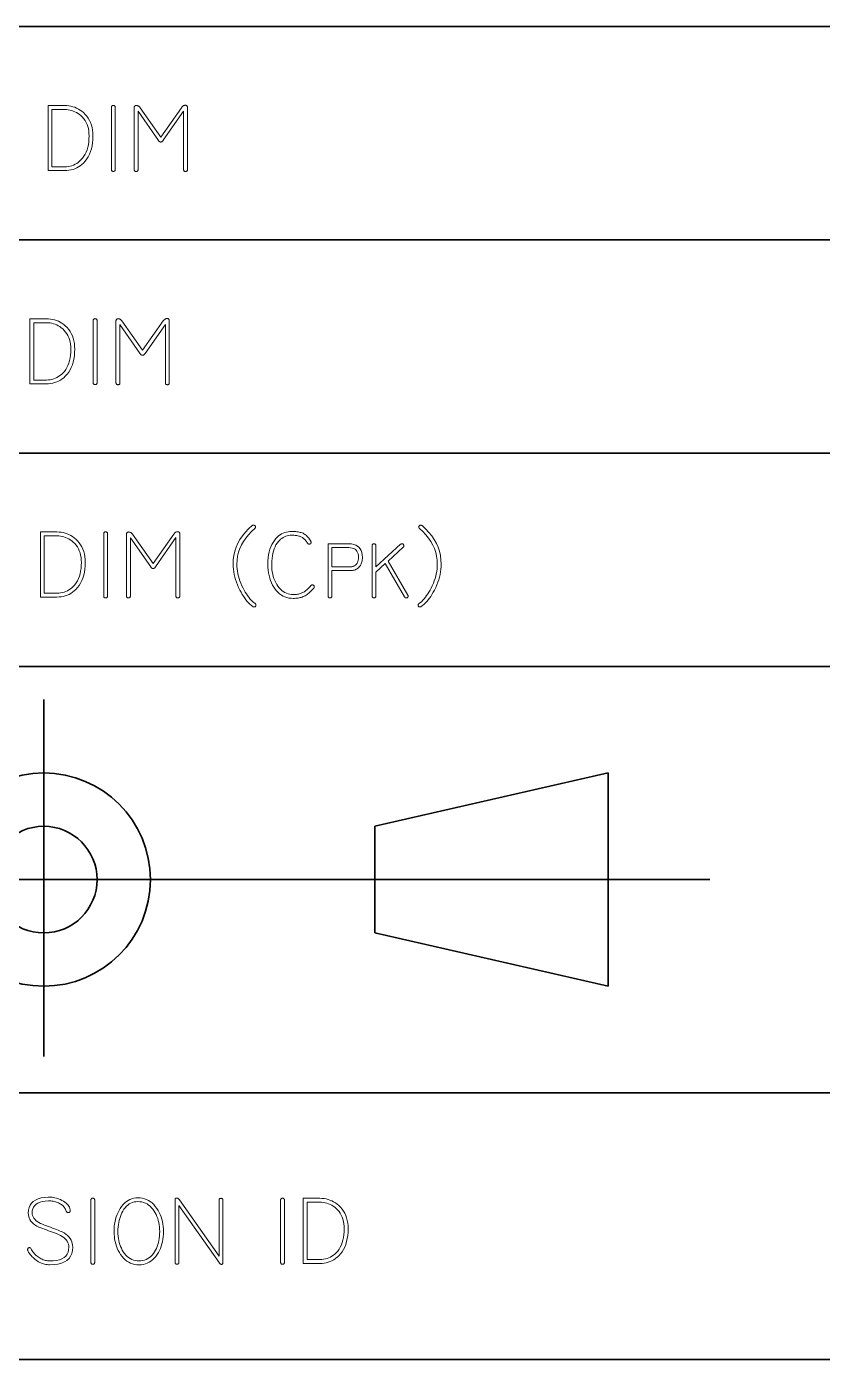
# Model space of a CAD drawing. Extents: x 0 to 297, y 0 to 210.
# Drawn here: x 115.9 to 145.7, y 10 to 60 of the extents above; entities that cross this region are included whole.
import ezdxf

# ---------------------------------------------------------------- set-up
doc = ezdxf.new("R2010")
doc.units = 0

msp = doc.modelspace()

# ---------------------------------------------------------------- linework, layer by layer
at = {"color": 7, "lineweight": 35}
for p, q in [((76.5, 60), (146.5, 60)), ((76.5, 60), (146.5, 60)), ((76.5, 52), (146.5, 52)), ((76.5, 44), (146.5, 44)), ((76.5, 36), (146.5, 36)), ((110.05, 28), (141.48, 28)), ((76.5, 20), (146.5, 20)), ((10, 10), (287, 10))]:
    msp.add_line(p, q, dxfattribs=at)
at = {"color": 7, "lineweight": 35, "ltscale": 0.335}
msp.add_line((116.5, 21.36), (116.5, 34.76), dxfattribs=at)
at = {"color": 7, "lineweight": 35, "ltscale": 0.224635}
for p, q in [((128.91, 30), (137.67, 32)), ((128.91, 26), (137.67, 24))]:
    msp.add_line(p, q, dxfattribs=at)
at = {"color": 7, "lineweight": 35, "ltscale": 0.2}
msp.add_line((137.67, 24), (137.67, 32), dxfattribs=at)
at = {"color": 7, "lineweight": 35, "ltscale": 0.1}
msp.add_line((128.91, 26), (128.91, 30), dxfattribs=at)
at = {"color": 7, "lineweight": 13}
for points in [[(118.343, 55.901), (118.34, 55.771), (118.329, 55.647), (118.312, 55.529), (118.287, 55.418), (118.255, 55.313), (118.216, 55.215), (118.17, 55.122), (118.117, 55.037), (118.057, 54.957), (117.99, 54.884), (117.931, 54.83), (117.869, 54.781), (117.805, 54.738), (117.738, 54.701), (117.669, 54.67), (117.597, 54.644), (117.522, 54.624), (117.445, 54.61), (117.365, 54.602), (117.283, 54.599), (116.662, 54.599), (116.662, 57.041), (117.279, 57.041), (117.36, 57.038), (117.439, 57.03), (117.516, 57.017), (117.59, 56.998), (117.663, 56.974), (117.732, 56.945), (117.8, 56.91), (117.866, 56.87), (117.929, 56.825), (117.99, 56.774), (118.057, 56.709), (118.117, 56.639), (118.17, 56.564), (118.216, 56.484), (118.255, 56.399), (118.287, 56.309), (118.312, 56.215), (118.329, 56.115), (118.34, 56.011)], [(119.18, 54.642), (119.18, 54.628), (119.177, 54.616), (119.174, 54.605), (119.169, 54.596), (119.162, 54.588), (119.154, 54.582), (119.145, 54.576), (119.134, 54.573), (119.122, 54.571), (119.108, 54.57), (119.095, 54.571), (119.082, 54.573), (119.071, 54.576), (119.062, 54.582), (119.054, 54.588), (119.048, 54.596), (119.043, 54.605), (119.039, 54.616), (119.037, 54.628), (119.036, 54.642), (119.036, 56.973), (119.037, 56.986), (119.039, 56.999), (119.043, 57.009), (119.048, 57.019), (119.054, 57.027), (119.062, 57.033), (119.071, 57.038), (119.082, 57.042), (119.095, 57.044), (119.108, 57.045), (119.122, 57.044), (119.134, 57.042), (119.145, 57.038), (119.154, 57.033), (119.162, 57.027), (119.169, 57.019), (119.174, 57.009), (119.177, 56.999), (119.18, 56.986), (119.18, 56.973)], [(121.89, 54.639), (121.889, 54.625), (121.887, 54.613), (121.883, 54.602), (121.878, 54.592), (121.872, 54.584), (121.864, 54.578), (121.854, 54.573), (121.843, 54.569), (121.831, 54.567), (121.817, 54.566), (121.804, 54.567), (121.791, 54.569), (121.781, 54.573), (121.771, 54.578), (121.763, 54.584), (121.757, 54.592), (121.752, 54.602), (121.748, 54.613), (121.746, 54.625), (121.745, 54.639), (121.745, 56.828), (120.981, 55.735), (120.972, 55.723), (120.963, 55.712), (120.954, 55.702), (120.945, 55.694), (120.935, 55.687), (120.926, 55.681), (120.916, 55.676), (120.907, 55.673), (120.897, 55.671), (120.887, 55.67), (120.877, 55.671), (120.868, 55.673), (120.859, 55.675), (120.85, 55.68), (120.842, 55.685), (120.833, 55.691), (120.825, 55.699), (120.816, 55.707), (120.808, 55.717), (120.8, 55.728), (120.035, 56.825), (120.035, 54.639), (120.035, 54.625), (120.032, 54.613), (120.029, 54.602), (120.024, 54.592), (120.017, 54.584), (120.009, 54.578), (120, 54.573), (119.989, 54.569), (119.977, 54.567), (119.963, 54.566), (119.949, 54.567), (119.937, 54.569), (119.926, 54.573), (119.917, 54.578), (119.909, 54.584), (119.903, 54.592), (119.898, 54.602), (119.894, 54.613), (119.892, 54.625), (119.891, 54.639), (119.891, 56.958), (119.892, 56.974), (119.894, 56.988), (119.898, 57), (119.904, 57.011), (119.911, 57.02), (119.92, 57.028), (119.93, 57.034), (119.942, 57.038), (119.955, 57.04), (119.97, 57.041), (119.987, 57.04), (120.004, 57.038), (120.02, 57.034), (120.035, 57.028), (120.05, 57.02), (120.064, 57.011), (120.077, 57), (120.09, 56.988), (120.103, 56.974), (120.115, 56.958), (120.89, 55.858), (121.662, 56.958), (121.675, 56.976), (121.689, 56.992), (121.703, 57.006), (121.717, 57.018), (121.731, 57.028), (121.745, 57.037), (121.76, 57.044), (121.775, 57.048), (121.791, 57.051), (121.807, 57.052), (121.822, 57.051), (121.837, 57.048), (121.849, 57.044), (121.86, 57.037), (121.869, 57.028), (121.876, 57.018), (121.882, 57.006), (121.886, 56.992), (121.889, 56.976), (121.89, 56.958)], [(118.199, 55.901), (118.196, 55.996), (118.187, 56.087), (118.172, 56.174), (118.15, 56.257), (118.122, 56.335), (118.089, 56.409), (118.049, 56.479), (118.003, 56.544), (117.951, 56.605), (117.892, 56.662), (117.84, 56.706), (117.785, 56.745), (117.728, 56.78), (117.67, 56.81), (117.609, 56.835), (117.547, 56.856), (117.483, 56.872), (117.417, 56.884), (117.349, 56.891), (117.279, 56.893), (116.807, 56.893), (116.807, 54.743), (117.283, 54.743), (117.354, 54.746), (117.423, 54.753), (117.49, 54.766), (117.554, 54.784), (117.617, 54.807), (117.677, 54.835), (117.735, 54.869), (117.791, 54.907), (117.845, 54.951), (117.896, 54.999), (117.954, 55.064), (118.005, 55.135), (118.051, 55.211), (118.09, 55.292), (118.123, 55.38), (118.151, 55.473), (118.172, 55.572), (118.187, 55.676), (118.196, 55.786)], [(117.662, 47.901), (117.658, 47.771), (117.647, 47.647), (117.63, 47.529), (117.605, 47.418), (117.573, 47.313), (117.534, 47.215), (117.488, 47.122), (117.435, 47.037), (117.375, 46.957), (117.308, 46.884), (117.249, 46.83), (117.187, 46.781), (117.123, 46.738), (117.056, 46.701), (116.987, 46.67), (116.915, 46.644), (116.84, 46.624), (116.763, 46.61), (116.683, 46.602), (116.601, 46.599), (115.981, 46.599), (115.981, 49.041), (116.597, 49.041), (116.679, 49.038), (116.757, 49.03), (116.834, 49.017), (116.909, 48.998), (116.981, 48.974), (117.051, 48.945), (117.118, 48.91), (117.184, 48.87), (117.247, 48.825), (117.308, 48.774), (117.375, 48.709), (117.435, 48.639), (117.488, 48.564), (117.534, 48.484), (117.573, 48.399), (117.605, 48.309), (117.63, 48.215), (117.647, 48.115), (117.658, 48.011)], [(118.499, 46.642), (118.498, 46.628), (118.496, 46.616), (118.492, 46.605), (118.487, 46.596), (118.481, 46.588), (118.473, 46.582), (118.463, 46.576), (118.452, 46.573), (118.44, 46.571), (118.426, 46.57), (118.413, 46.571), (118.4, 46.573), (118.39, 46.576), (118.38, 46.582), (118.372, 46.588), (118.366, 46.596), (118.361, 46.605), (118.357, 46.616), (118.355, 46.628), (118.354, 46.642), (118.354, 48.973), (118.355, 48.986), (118.357, 48.999), (118.361, 49.009), (118.366, 49.019), (118.372, 49.027), (118.38, 49.033), (118.39, 49.038), (118.4, 49.042), (118.413, 49.044), (118.426, 49.045), (118.44, 49.044), (118.452, 49.042), (118.463, 49.038), (118.473, 49.033), (118.481, 49.027), (118.487, 49.019), (118.492, 49.009), (118.496, 48.999), (118.498, 48.986), (118.499, 48.973)], [(121.208, 46.639), (121.207, 46.625), (121.205, 46.613), (121.201, 46.602), (121.196, 46.592), (121.19, 46.584), (121.182, 46.578), (121.172, 46.573), (121.162, 46.569), (121.149, 46.567), (121.136, 46.566), (121.122, 46.567), (121.11, 46.569), (121.099, 46.573), (121.089, 46.578), (121.082, 46.584), (121.075, 46.592), (121.07, 46.602), (121.066, 46.613), (121.064, 46.625), (121.063, 46.639), (121.063, 48.828), (120.299, 47.735), (120.29, 47.723), (120.281, 47.712), (120.272, 47.702), (120.263, 47.694), (120.254, 47.687), (120.244, 47.681), (120.235, 47.676), (120.225, 47.673), (120.215, 47.671), (120.205, 47.67), (120.196, 47.671), (120.186, 47.673), (120.177, 47.675), (120.169, 47.68), (120.16, 47.685), (120.151, 47.691), (120.143, 47.699), (120.134, 47.707), (120.126, 47.717), (120.118, 47.728), (119.354, 48.825), (119.354, 46.639), (119.353, 46.625), (119.351, 46.613), (119.347, 46.602), (119.342, 46.592), (119.335, 46.584), (119.328, 46.578), (119.318, 46.573), (119.307, 46.569), (119.295, 46.567), (119.281, 46.566), (119.268, 46.567), (119.255, 46.569), (119.245, 46.573), (119.235, 46.578), (119.227, 46.584), (119.221, 46.592), (119.216, 46.602), (119.212, 46.613), (119.21, 46.625), (119.209, 46.639), (119.209, 48.958), (119.21, 48.974), (119.212, 48.988), (119.216, 49), (119.222, 49.011), (119.229, 49.02), (119.238, 49.028), (119.248, 49.034), (119.26, 49.038), (119.274, 49.04), (119.289, 49.041), (119.306, 49.04), (119.322, 49.038), (119.338, 49.034), (119.353, 49.028), (119.368, 49.02), (119.382, 49.011), (119.396, 49), (119.409, 48.988), (119.421, 48.974), (119.433, 48.958), (120.209, 47.858), (120.981, 48.958), (120.994, 48.976), (121.007, 48.992), (121.021, 49.006), (121.035, 49.018), (121.049, 49.028), (121.064, 49.037), (121.078, 49.044), (121.094, 49.048), (121.109, 49.051), (121.125, 49.052), (121.141, 49.051), (121.155, 49.048), (121.167, 49.044), (121.178, 49.037), (121.187, 49.028), (121.195, 49.018), (121.2, 49.006), (121.204, 48.992), (121.207, 48.976), (121.208, 48.958)], [(117.517, 47.901), (117.514, 47.996), (117.505, 48.087), (117.49, 48.174), (117.468, 48.257), (117.441, 48.335), (117.407, 48.409), (117.367, 48.479), (117.321, 48.544), (117.269, 48.605), (117.211, 48.662), (117.158, 48.706), (117.103, 48.745), (117.046, 48.78), (116.988, 48.81), (116.927, 48.835), (116.865, 48.856), (116.801, 48.872), (116.735, 48.884), (116.667, 48.891), (116.597, 48.893), (116.125, 48.893), (116.125, 46.743), (116.601, 46.743), (116.672, 46.746), (116.741, 46.753), (116.808, 46.766), (116.872, 46.784), (116.935, 46.807), (116.995, 46.835), (117.053, 46.869), (117.109, 46.907), (117.163, 46.951), (117.214, 46.999), (117.272, 47.064), (117.323, 47.135), (117.369, 47.211), (117.408, 47.292), (117.442, 47.38), (117.469, 47.473), (117.49, 47.572), (117.505, 47.676), (117.514, 47.786)], [(118.055, 39.901), (118.051, 39.771), (118.041, 39.647), (118.023, 39.529), (117.998, 39.418), (117.966, 39.313), (117.928, 39.215), (117.882, 39.122), (117.829, 39.037), (117.768, 38.957), (117.701, 38.884), (117.642, 38.83), (117.581, 38.781), (117.516, 38.738), (117.45, 38.701), (117.38, 38.67), (117.308, 38.644), (117.234, 38.624), (117.156, 38.61), (117.077, 38.602), (116.994, 38.599), (116.374, 38.599), (116.374, 41.041), (116.991, 41.041), (117.072, 41.038), (117.151, 41.03), (117.227, 41.017), (117.302, 40.998), (117.374, 40.974), (117.444, 40.945), (117.512, 40.91), (117.577, 40.87), (117.64, 40.825), (117.701, 40.774), (117.768, 40.709), (117.829, 40.639), (117.882, 40.564), (117.928, 40.484), (117.966, 40.399), (117.998, 40.309), (118.023, 40.215), (118.041, 40.115), (118.051, 40.011)], [(118.892, 38.642), (118.891, 38.628), (118.889, 38.616), (118.885, 38.605), (118.88, 38.596), (118.874, 38.588), (118.866, 38.582), (118.856, 38.576), (118.846, 38.573), (118.833, 38.571), (118.82, 38.57), (118.806, 38.571), (118.794, 38.573), (118.783, 38.576), (118.773, 38.582), (118.766, 38.588), (118.759, 38.596), (118.754, 38.605), (118.75, 38.616), (118.748, 38.628), (118.747, 38.642), (118.747, 40.973), (118.748, 40.986), (118.75, 40.999), (118.754, 41.009), (118.759, 41.019), (118.766, 41.027), (118.773, 41.033), (118.783, 41.038), (118.794, 41.042), (118.806, 41.044), (118.82, 41.045), (118.833, 41.044), (118.846, 41.042), (118.856, 41.038), (118.866, 41.033), (118.874, 41.027), (118.88, 41.019), (118.885, 41.009), (118.889, 40.999), (118.891, 40.986), (118.892, 40.973)], [(121.601, 38.639), (121.6, 38.625), (121.598, 38.613), (121.595, 38.602), (121.589, 38.592), (121.583, 38.584), (121.575, 38.578), (121.566, 38.573), (121.555, 38.569), (121.543, 38.567), (121.529, 38.566), (121.515, 38.567), (121.503, 38.569), (121.492, 38.573), (121.483, 38.578), (121.475, 38.584), (121.468, 38.592), (121.463, 38.602), (121.46, 38.613), (121.457, 38.625), (121.457, 38.639), (121.457, 40.828), (120.692, 39.735), (120.683, 39.723), (120.674, 39.712), (120.665, 39.702), (120.656, 39.694), (120.647, 39.687), (120.637, 39.681), (120.628, 39.676), (120.618, 39.673), (120.608, 39.671), (120.598, 39.67), (120.589, 39.671), (120.58, 39.673), (120.571, 39.675), (120.562, 39.68), (120.553, 39.685), (120.544, 39.691), (120.536, 39.699), (120.528, 39.707), (120.52, 39.717), (120.512, 39.728), (119.747, 40.825), (119.747, 38.639), (119.746, 38.625), (119.744, 38.613), (119.74, 38.602), (119.735, 38.592), (119.729, 38.584), (119.721, 38.578), (119.711, 38.573), (119.701, 38.569), (119.688, 38.567), (119.675, 38.566), (119.661, 38.567), (119.649, 38.569), (119.638, 38.573), (119.628, 38.578), (119.62, 38.584), (119.614, 38.592), (119.609, 38.602), (119.605, 38.613), (119.603, 38.625), (119.602, 38.639), (119.602, 40.958), (119.603, 40.974), (119.606, 40.988), (119.61, 41), (119.615, 41.011), (119.622, 41.02), (119.631, 41.028), (119.641, 41.034), (119.653, 41.038), (119.667, 41.04), (119.682, 41.041), (119.699, 41.04), (119.715, 41.038), (119.731, 41.034), (119.746, 41.028), (119.761, 41.02), (119.775, 41.011), (119.789, 41), (119.802, 40.988), (119.814, 40.974), (119.826, 40.958), (120.602, 39.858), (121.374, 40.958), (121.387, 40.976), (121.4, 40.992), (121.414, 41.006), (121.428, 41.018), (121.442, 41.028), (121.457, 41.037), (121.472, 41.044), (121.487, 41.048), (121.502, 41.051), (121.518, 41.052), (121.534, 41.051), (121.548, 41.048), (121.56, 41.044), (121.571, 41.037), (121.58, 41.028), (121.588, 41.018), (121.594, 41.006), (121.598, 40.992), (121.6, 40.976), (121.601, 40.958)], [(124.426, 38.357), (124.432, 38.353), (124.437, 38.348), (124.442, 38.343), (124.446, 38.338), (124.45, 38.332), (124.453, 38.326), (124.455, 38.32), (124.457, 38.313), (124.458, 38.306), (124.458, 38.299), (124.457, 38.286), (124.455, 38.273), (124.451, 38.263), (124.446, 38.253), (124.439, 38.245), (124.431, 38.239), (124.421, 38.234), (124.41, 38.23), (124.397, 38.228), (124.382, 38.227), (124.378, 38.227), (124.374, 38.228), (124.369, 38.229), (124.365, 38.23), (124.361, 38.231), (124.356, 38.232), (124.352, 38.234), (124.348, 38.237), (124.343, 38.239), (124.339, 38.242), (124.286, 38.283), (124.234, 38.329), (124.183, 38.379), (124.133, 38.434), (124.084, 38.494), (124.036, 38.559), (123.988, 38.628), (123.942, 38.701), (123.897, 38.779), (123.852, 38.862), (123.804, 38.96), (123.761, 39.058), (123.723, 39.156), (123.69, 39.254), (123.663, 39.351), (123.64, 39.448), (123.622, 39.546), (123.61, 39.643), (123.602, 39.739), (123.6, 39.836), (123.607, 40.002), (123.628, 40.163), (123.665, 40.319), (123.715, 40.471), (123.78, 40.617), (123.859, 40.759), (123.953, 40.896), (124.061, 41.029), (124.184, 41.156), (124.321, 41.279), (124.325, 41.283), (124.33, 41.286), (124.334, 41.288), (124.339, 41.291), (124.344, 41.293), (124.348, 41.294), (124.353, 41.296), (124.358, 41.297), (124.363, 41.297), (124.368, 41.297), (124.382, 41.297), (124.394, 41.294), (124.405, 41.29), (124.414, 41.285), (124.422, 41.278), (124.429, 41.27), (124.434, 41.26), (124.437, 41.249), (124.439, 41.236), (124.44, 41.222), (124.44, 41.216), (124.439, 41.21), (124.438, 41.205), (124.436, 41.2), (124.434, 41.194), (124.431, 41.189), (124.428, 41.185), (124.424, 41.18), (124.42, 41.175), (124.415, 41.171), (124.287, 41.056), (124.173, 40.937), (124.073, 40.814), (123.985, 40.687), (123.912, 40.555), (123.851, 40.419), (123.804, 40.279), (123.771, 40.134), (123.751, 39.986), (123.744, 39.833), (123.746, 39.744), (123.753, 39.655), (123.765, 39.565), (123.781, 39.476), (123.802, 39.386), (123.827, 39.296), (123.857, 39.206), (123.892, 39.116), (123.931, 39.025), (123.975, 38.934), (124.016, 38.857), (124.057, 38.784), (124.1, 38.716), (124.144, 38.652), (124.188, 38.592), (124.234, 38.536), (124.281, 38.485), (124.328, 38.438), (124.376, 38.395)], [(126.626, 38.938), (126.59, 38.895), (126.554, 38.855), (126.518, 38.818), (126.481, 38.783), (126.445, 38.751), (126.409, 38.722), (126.372, 38.695), (126.335, 38.671), (126.299, 38.65), (126.262, 38.631), (126.228, 38.616), (126.192, 38.601), (126.156, 38.589), (126.117, 38.578), (126.077, 38.569), (126.035, 38.562), (125.992, 38.556), (125.948, 38.552), (125.902, 38.549), (125.854, 38.548), (125.773, 38.552), (125.694, 38.562), (125.619, 38.58), (125.546, 38.605), (125.476, 38.636), (125.41, 38.675), (125.346, 38.721), (125.285, 38.773), (125.227, 38.833), (125.172, 38.9), (125.122, 38.973), (125.076, 39.05), (125.036, 39.132), (125.002, 39.218), (124.972, 39.309), (124.948, 39.405), (124.93, 39.505), (124.916, 39.609), (124.908, 39.719), (124.905, 39.833), (124.908, 39.957), (124.917, 40.074), (124.932, 40.186), (124.953, 40.291), (124.98, 40.391), (125.013, 40.484), (125.052, 40.571), (125.097, 40.652), (125.148, 40.727), (125.205, 40.796), (125.255, 40.847), (125.307, 40.892), (125.361, 40.932), (125.417, 40.967), (125.475, 40.996), (125.536, 41.02), (125.598, 41.039), (125.662, 41.052), (125.728, 41.06), (125.797, 41.063), (125.85, 41.062), (125.901, 41.06), (125.95, 41.056), (125.996, 41.051), (126.04, 41.045), (126.081, 41.037), (126.12, 41.027), (126.157, 41.017), (126.191, 41.004), (126.222, 40.991), (126.256, 40.973), (126.288, 40.952), (126.32, 40.929), (126.35, 40.903), (126.38, 40.875), (126.409, 40.844), (126.437, 40.811), (126.463, 40.775), (126.489, 40.736), (126.514, 40.695), (126.516, 40.691), (126.518, 40.688), (126.52, 40.684), (126.521, 40.68), (126.523, 40.677), (126.524, 40.673), (126.524, 40.67), (126.525, 40.666), (126.525, 40.662), (126.525, 40.659), (126.524, 40.645), (126.522, 40.633), (126.518, 40.622), (126.513, 40.613), (126.506, 40.605), (126.498, 40.598), (126.488, 40.593), (126.477, 40.589), (126.464, 40.587), (126.449, 40.587), (126.442, 40.587), (126.436, 40.588), (126.429, 40.59), (126.423, 40.592), (126.417, 40.596), (126.411, 40.6), (126.406, 40.604), (126.401, 40.61), (126.396, 40.616), (126.392, 40.623), (126.371, 40.656), (126.35, 40.686), (126.327, 40.715), (126.304, 40.742), (126.28, 40.767), (126.255, 40.79), (126.229, 40.811), (126.202, 40.829), (126.175, 40.846), (126.146, 40.861), (126.12, 40.872), (126.092, 40.882), (126.062, 40.89), (126.03, 40.898), (125.996, 40.904), (125.96, 40.909), (125.922, 40.913), (125.882, 40.916), (125.84, 40.918), (125.797, 40.918), (125.738, 40.916), (125.682, 40.909), (125.627, 40.897), (125.575, 40.88), (125.524, 40.859), (125.475, 40.833), (125.428, 40.802), (125.383, 40.766), (125.34, 40.726), (125.299, 40.68), (125.251, 40.619), (125.209, 40.553), (125.172, 40.481), (125.139, 40.404), (125.112, 40.322), (125.09, 40.235), (125.072, 40.142), (125.06, 40.044), (125.052, 39.941), (125.05, 39.833), (125.052, 39.733), (125.059, 39.638), (125.071, 39.546), (125.087, 39.459), (125.108, 39.374), (125.133, 39.294), (125.163, 39.217), (125.198, 39.145), (125.237, 39.075), (125.281, 39.01), (125.328, 38.95), (125.378, 38.896), (125.43, 38.848), (125.484, 38.807), (125.541, 38.772), (125.601, 38.743), (125.662, 38.721), (125.726, 38.705), (125.793, 38.696), (125.861, 38.693), (125.901, 38.693), (125.94, 38.696), (125.978, 38.699), (126.015, 38.704), (126.05, 38.711), (126.085, 38.719), (126.119, 38.729), (126.151, 38.74), (126.183, 38.753), (126.213, 38.767), (126.243, 38.783), (126.273, 38.801), (126.304, 38.822), (126.334, 38.845), (126.364, 38.87), (126.395, 38.898), (126.425, 38.928), (126.456, 38.96), (126.487, 38.995), (126.518, 39.032), (126.522, 39.037), (126.527, 39.041), (126.532, 39.045), (126.537, 39.048), (126.541, 39.051), (126.547, 39.053), (126.552, 39.055), (126.557, 39.056), (126.563, 39.057), (126.569, 39.057), (126.583, 39.056), (126.596, 39.054), (126.607, 39.051), (126.617, 39.045), (126.625, 39.039), (126.632, 39.031), (126.637, 39.022), (126.641, 39.011), (126.644, 38.999), (126.644, 38.985), (126.644, 38.98), (126.644, 38.975), (126.643, 38.97), (126.641, 38.965), (126.64, 38.96), (126.638, 38.956), (126.635, 38.951), (126.633, 38.947), (126.63, 38.942)], [(131.403, 39.836), (131.4, 39.739), (131.393, 39.641), (131.38, 39.544), (131.362, 39.447), (131.339, 39.349), (131.312, 39.252), (131.279, 39.154), (131.241, 39.057), (131.198, 38.96), (131.15, 38.862), (131.105, 38.779), (131.059, 38.7), (131.011, 38.626), (130.963, 38.557), (130.914, 38.492), (130.863, 38.433), (130.812, 38.378), (130.76, 38.328), (130.707, 38.282), (130.652, 38.242), (130.649, 38.239), (130.645, 38.237), (130.641, 38.234), (130.637, 38.232), (130.633, 38.231), (130.629, 38.23), (130.625, 38.229), (130.621, 38.228), (130.617, 38.227), (130.613, 38.227), (130.599, 38.228), (130.587, 38.23), (130.576, 38.234), (130.566, 38.239), (130.558, 38.245), (130.552, 38.253), (130.547, 38.263), (130.543, 38.273), (130.541, 38.286), (130.54, 38.299), (130.541, 38.306), (130.542, 38.313), (130.543, 38.32), (130.546, 38.326), (130.549, 38.332), (130.552, 38.338), (130.556, 38.343), (130.561, 38.348), (130.567, 38.353), (130.573, 38.357), (130.623, 38.395), (130.672, 38.438), (130.72, 38.485), (130.767, 38.536), (130.813, 38.592), (130.858, 38.652), (130.902, 38.716), (130.945, 38.784), (130.987, 38.857), (131.027, 38.934), (131.071, 39.024), (131.111, 39.115), (131.145, 39.205), (131.175, 39.295), (131.201, 39.384), (131.221, 39.474), (131.238, 39.564), (131.249, 39.654), (131.256, 39.743), (131.258, 39.833), (131.252, 39.984), (131.232, 40.132), (131.198, 40.276), (131.152, 40.416), (131.091, 40.551), (131.018, 40.683), (130.931, 40.811), (130.831, 40.935), (130.718, 41.055), (130.591, 41.171), (130.586, 41.175), (130.582, 41.18), (130.578, 41.185), (130.575, 41.189), (130.572, 41.194), (130.57, 41.2), (130.568, 41.205), (130.567, 41.21), (130.566, 41.216), (130.566, 41.222), (130.566, 41.236), (130.569, 41.249), (130.572, 41.26), (130.577, 41.27), (130.584, 41.278), (130.592, 41.285), (130.601, 41.29), (130.612, 41.294), (130.624, 41.297), (130.638, 41.297), (130.643, 41.297), (130.648, 41.297), (130.653, 41.296), (130.657, 41.294), (130.662, 41.293), (130.667, 41.291), (130.671, 41.288), (130.676, 41.286), (130.68, 41.283), (130.685, 41.279), (130.821, 41.155), (130.943, 41.026), (131.051, 40.893), (131.144, 40.756), (131.223, 40.614), (131.288, 40.467), (131.338, 40.316), (131.374, 40.161), (131.395, 40.001)], [(117.911, 39.901), (117.907, 39.996), (117.898, 40.087), (117.883, 40.174), (117.861, 40.257), (117.834, 40.335), (117.8, 40.409), (117.76, 40.479), (117.714, 40.544), (117.662, 40.605), (117.604, 40.662), (117.551, 40.706), (117.496, 40.745), (117.44, 40.78), (117.381, 40.81), (117.321, 40.835), (117.258, 40.856), (117.194, 40.872), (117.128, 40.884), (117.06, 40.891), (116.991, 40.893), (116.518, 40.893), (116.518, 38.743), (116.994, 38.743), (117.065, 38.746), (117.134, 38.753), (117.201, 38.766), (117.266, 38.784), (117.328, 38.807), (117.388, 38.835), (117.446, 38.869), (117.502, 38.907), (117.556, 38.951), (117.608, 38.999), (117.665, 39.064), (117.717, 39.135), (117.762, 39.211), (117.801, 39.292), (117.835, 39.38), (117.862, 39.473), (117.883, 39.572), (117.898, 39.676), (117.908, 39.786)], [(128.448, 40.085), (128.447, 40.042), (128.443, 40), (128.437, 39.961), (128.429, 39.922), (128.418, 39.886), (128.405, 39.851), (128.39, 39.818), (128.372, 39.786), (128.352, 39.756), (128.329, 39.728), (128.304, 39.702), (128.277, 39.679), (128.248, 39.658), (128.218, 39.64), (128.185, 39.625), (128.15, 39.613), (128.113, 39.603), (128.074, 39.596), (128.033, 39.592), (127.99, 39.591), (127.304, 39.591), (127.304, 38.639), (127.304, 38.625), (127.302, 38.613), (127.298, 38.602), (127.293, 38.592), (127.286, 38.584), (127.278, 38.578), (127.269, 38.573), (127.258, 38.569), (127.246, 38.567), (127.232, 38.566), (127.219, 38.567), (127.206, 38.569), (127.196, 38.573), (127.186, 38.578), (127.178, 38.584), (127.172, 38.592), (127.167, 38.602), (127.163, 38.613), (127.161, 38.625), (127.16, 38.639), (127.16, 40.597), (127.939, 40.597), (128.036, 40.592), (128.123, 40.577), (128.199, 40.551), (128.265, 40.515), (128.321, 40.469), (128.367, 40.413), (128.402, 40.346), (128.428, 40.27), (128.443, 40.182)], [(130.154, 38.675), (130.156, 38.671), (130.158, 38.667), (130.16, 38.664), (130.161, 38.66), (130.163, 38.657), (130.163, 38.653), (130.164, 38.649), (130.165, 38.646), (130.165, 38.642), (130.165, 38.639), (130.164, 38.625), (130.162, 38.613), (130.158, 38.602), (130.153, 38.592), (130.146, 38.584), (130.138, 38.578), (130.128, 38.573), (130.117, 38.569), (130.104, 38.567), (130.089, 38.566), (130.082, 38.567), (130.076, 38.568), (130.069, 38.57), (130.063, 38.572), (130.057, 38.575), (130.051, 38.579), (130.046, 38.584), (130.041, 38.589), (130.036, 38.596), (130.032, 38.602), (129.307, 39.854), (128.957, 39.533), (128.957, 38.639), (128.956, 38.625), (128.954, 38.613), (128.95, 38.602), (128.945, 38.592), (128.939, 38.584), (128.931, 38.578), (128.921, 38.573), (128.911, 38.569), (128.898, 38.567), (128.885, 38.566), (128.871, 38.567), (128.859, 38.569), (128.848, 38.573), (128.838, 38.578), (128.83, 38.584), (128.824, 38.592), (128.819, 38.602), (128.815, 38.613), (128.813, 38.625), (128.812, 38.639), (128.812, 40.525), (128.813, 40.539), (128.815, 40.551), (128.819, 40.562), (128.824, 40.571), (128.83, 40.579), (128.838, 40.586), (128.848, 40.591), (128.859, 40.595), (128.871, 40.597), (128.885, 40.597), (128.898, 40.597), (128.911, 40.595), (128.921, 40.591), (128.931, 40.586), (128.939, 40.579), (128.945, 40.571), (128.95, 40.562), (128.954, 40.551), (128.956, 40.539), (128.957, 40.525), (128.957, 39.728), (129.884, 40.579), (129.888, 40.583), (129.893, 40.586), (129.897, 40.589), (129.902, 40.591), (129.906, 40.593), (129.911, 40.595), (129.916, 40.596), (129.921, 40.597), (129.926, 40.597), (129.931, 40.597), (129.944, 40.597), (129.957, 40.595), (129.968, 40.591), (129.977, 40.586), (129.985, 40.579), (129.991, 40.571), (129.996, 40.562), (130, 40.551), (130.002, 40.539), (130.003, 40.525), (130.003, 40.519), (130.002, 40.513), (130.001, 40.507), (129.999, 40.501), (129.997, 40.495), (129.994, 40.49), (129.991, 40.485), (129.987, 40.48), (129.982, 40.476), (129.978, 40.471), (129.415, 39.952)], [(128.304, 40.085), (128.3, 40.155), (128.289, 40.218), (128.271, 40.273), (128.245, 40.321), (128.213, 40.361), (128.173, 40.394), (128.125, 40.42), (128.071, 40.438), (128.009, 40.449), (127.939, 40.453), (127.304, 40.453), (127.304, 39.735), (127.99, 39.735), (128.02, 39.736), (128.048, 39.739), (128.074, 39.744), (128.1, 39.751), (128.124, 39.76), (128.146, 39.77), (128.168, 39.783), (128.187, 39.798), (128.206, 39.814), (128.223, 39.833), (128.238, 39.853), (128.252, 39.874), (128.264, 39.896), (128.275, 39.92), (128.283, 39.944), (128.291, 39.97), (128.296, 39.997), (128.301, 40.025), (128.303, 40.055)], [(117.586, 14.209), (117.577, 14.083), (117.551, 13.971), (117.508, 13.872), (117.447, 13.786), (117.369, 13.713), (117.274, 13.654), (117.162, 13.608), (117.032, 13.575), (116.885, 13.555), (116.72, 13.548), (116.673, 13.55), (116.625, 13.554), (116.579, 13.561), (116.532, 13.571), (116.486, 13.583), (116.44, 13.598), (116.395, 13.616), (116.349, 13.637), (116.305, 13.661), (116.26, 13.687), (116.217, 13.716), (116.175, 13.747), (116.135, 13.78), (116.097, 13.815), (116.06, 13.852), (116.026, 13.891), (115.993, 13.932), (115.962, 13.975), (115.932, 14.021), (115.905, 14.068), (115.903, 14.071), (115.901, 14.075), (115.899, 14.079), (115.898, 14.083), (115.897, 14.087), (115.896, 14.091), (115.895, 14.095), (115.894, 14.099), (115.894, 14.103), (115.894, 14.108), (115.895, 14.123), (115.897, 14.137), (115.901, 14.15), (115.906, 14.161), (115.913, 14.17), (115.921, 14.177), (115.931, 14.183), (115.942, 14.187), (115.955, 14.19), (115.97, 14.19), (115.976, 14.19), (115.982, 14.189), (115.988, 14.187), (115.993, 14.185), (115.999, 14.181), (116.003, 14.177), (116.008, 14.173), (116.012, 14.167), (116.016, 14.161), (116.02, 14.154), (116.043, 14.113), (116.068, 14.073), (116.095, 14.035), (116.123, 13.998), (116.153, 13.964), (116.184, 13.931), (116.217, 13.9), (116.252, 13.87), (116.289, 13.843), (116.327, 13.817), (116.366, 13.793), (116.405, 13.772), (116.444, 13.754), (116.483, 13.737), (116.523, 13.724), (116.562, 13.713), (116.601, 13.704), (116.641, 13.698), (116.68, 13.694), (116.72, 13.693), (116.857, 13.698), (116.98, 13.713), (117.088, 13.739), (117.182, 13.775), (117.261, 13.821), (117.326, 13.877), (117.377, 13.944), (117.413, 14.02), (117.434, 14.108), (117.442, 14.205), (117.438, 14.265), (117.426, 14.322), (117.406, 14.377), (117.379, 14.429), (117.343, 14.479), (117.3, 14.526), (117.249, 14.571), (117.19, 14.612), (117.123, 14.652), (117.048, 14.688), (116.975, 14.716), (116.901, 14.743), (116.828, 14.771), (116.754, 14.798), (116.68, 14.825), (116.607, 14.853), (116.533, 14.88), (116.46, 14.908), (116.386, 14.935), (116.312, 14.962), (116.238, 15.001), (116.171, 15.043), (116.112, 15.088), (116.061, 15.136), (116.017, 15.187), (115.982, 15.241), (115.955, 15.298), (115.935, 15.357), (115.923, 15.42), (115.919, 15.486), (115.927, 15.595), (115.949, 15.693), (115.986, 15.781), (116.039, 15.857), (116.106, 15.923), (116.188, 15.978), (116.285, 16.022), (116.397, 16.055), (116.524, 16.077), (116.666, 16.088), (116.717, 16.089), (116.767, 16.087), (116.818, 16.082), (116.87, 16.074), (116.921, 16.063), (116.973, 16.049), (117.025, 16.032), (117.077, 16.013), (117.129, 15.991), (117.182, 15.965), (117.241, 15.933), (117.294, 15.899), (117.34, 15.863), (117.38, 15.826), (117.415, 15.787), (117.442, 15.746), (117.464, 15.704), (117.48, 15.661), (117.489, 15.615), (117.492, 15.569), (117.491, 15.557), (117.489, 15.546), (117.486, 15.537), (117.481, 15.529), (117.474, 15.523), (117.466, 15.517), (117.457, 15.513), (117.446, 15.51), (117.434, 15.508), (117.42, 15.507), (117.409, 15.508), (117.398, 15.509), (117.389, 15.512), (117.38, 15.516), (117.372, 15.521), (117.365, 15.527), (117.359, 15.534), (117.353, 15.542), (117.348, 15.551), (117.344, 15.561), (117.331, 15.597), (117.314, 15.632), (117.296, 15.665), (117.275, 15.696), (117.251, 15.725), (117.224, 15.754), (117.196, 15.78), (117.164, 15.805), (117.13, 15.828), (117.093, 15.85), (117.055, 15.87), (117.016, 15.887), (116.976, 15.902), (116.935, 15.915), (116.894, 15.926), (116.851, 15.934), (116.808, 15.94), (116.764, 15.943), (116.719, 15.945), (116.673, 15.944), (116.557, 15.934), (116.454, 15.916), (116.362, 15.891), (116.283, 15.858), (116.216, 15.817), (116.161, 15.768), (116.118, 15.711), (116.088, 15.646), (116.07, 15.573), (116.063, 15.493), (116.067, 15.442), (116.079, 15.393), (116.099, 15.345), (116.126, 15.3), (116.162, 15.256), (116.205, 15.215), (116.256, 15.175), (116.315, 15.137), (116.382, 15.101), (116.457, 15.067), (116.53, 15.039), (116.604, 15.011), (116.677, 14.983), (116.751, 14.955), (116.825, 14.926), (116.898, 14.898), (116.972, 14.87), (117.045, 14.842), (117.119, 14.814), (117.193, 14.786), (117.267, 14.742), (117.334, 14.696), (117.393, 14.646), (117.444, 14.593), (117.488, 14.537), (117.523, 14.477), (117.55, 14.415), (117.57, 14.349), (117.582, 14.281)], [(118.412, 13.642), (118.411, 13.628), (118.409, 13.616), (118.405, 13.605), (118.4, 13.596), (118.394, 13.588), (118.386, 13.582), (118.377, 13.576), (118.366, 13.573), (118.354, 13.571), (118.34, 13.57), (118.326, 13.571), (118.314, 13.573), (118.303, 13.576), (118.294, 13.582), (118.286, 13.588), (118.279, 13.596), (118.274, 13.605), (118.271, 13.616), (118.268, 13.628), (118.268, 13.642), (118.268, 15.973), (118.268, 15.986), (118.271, 15.999), (118.274, 16.009), (118.279, 16.019), (118.286, 16.027), (118.294, 16.033), (118.303, 16.038), (118.314, 16.042), (118.326, 16.044), (118.34, 16.045), (118.354, 16.044), (118.366, 16.042), (118.377, 16.038), (118.386, 16.033), (118.394, 16.027), (118.4, 16.019), (118.405, 16.009), (118.409, 15.999), (118.411, 15.986), (118.412, 15.973)], [(120.991, 14.793), (120.989, 14.694), (120.982, 14.598), (120.97, 14.505), (120.953, 14.415), (120.932, 14.328), (120.906, 14.244), (120.875, 14.163), (120.839, 14.085), (120.798, 14.01), (120.753, 13.938), (120.7, 13.864), (120.643, 13.798), (120.583, 13.739), (120.519, 13.689), (120.453, 13.646), (120.383, 13.611), (120.31, 13.583), (120.234, 13.564), (120.154, 13.552), (120.071, 13.548), (119.989, 13.552), (119.909, 13.564), (119.832, 13.583), (119.759, 13.611), (119.688, 13.646), (119.621, 13.689), (119.557, 13.739), (119.495, 13.798), (119.437, 13.864), (119.382, 13.938), (119.336, 14.011), (119.294, 14.086), (119.257, 14.165), (119.225, 14.246), (119.198, 14.33), (119.176, 14.417), (119.159, 14.507), (119.147, 14.599), (119.14, 14.695), (119.137, 14.793), (119.139, 14.892), (119.146, 14.988), (119.158, 15.082), (119.174, 15.173), (119.195, 15.261), (119.22, 15.347), (119.25, 15.43), (119.285, 15.51), (119.324, 15.587), (119.368, 15.662), (119.421, 15.738), (119.476, 15.806), (119.535, 15.867), (119.597, 15.919), (119.661, 15.963), (119.729, 15.999), (119.799, 16.027), (119.872, 16.047), (119.949, 16.059), (120.028, 16.063), (120.114, 16.059), (120.196, 16.047), (120.275, 16.027), (120.351, 15.999), (120.424, 15.963), (120.494, 15.919), (120.56, 15.867), (120.623, 15.806), (120.682, 15.738), (120.739, 15.662), (120.787, 15.587), (120.83, 15.51), (120.868, 15.43), (120.9, 15.347), (120.928, 15.261), (120.951, 15.173), (120.969, 15.082), (120.981, 14.988), (120.989, 14.892)], [(123.217, 13.628), (123.217, 13.615), (123.215, 13.604), (123.213, 13.595), (123.209, 13.586), (123.205, 13.579), (123.199, 13.573), (123.192, 13.569), (123.185, 13.565), (123.176, 13.563), (123.167, 13.563), (123.157, 13.563), (123.147, 13.565), (123.137, 13.569), (123.127, 13.573), (123.118, 13.579), (123.109, 13.586), (123.099, 13.595), (123.09, 13.604), (123.082, 13.615), (123.073, 13.628), (121.569, 15.767), (121.569, 13.639), (121.568, 13.625), (121.566, 13.613), (121.562, 13.602), (121.557, 13.592), (121.551, 13.584), (121.543, 13.578), (121.533, 13.573), (121.522, 13.569), (121.51, 13.567), (121.496, 13.566), (121.483, 13.567), (121.47, 13.569), (121.46, 13.573), (121.45, 13.578), (121.442, 13.584), (121.436, 13.592), (121.431, 13.602), (121.427, 13.613), (121.425, 13.625), (121.424, 13.639), (121.424, 15.987), (121.425, 15.999), (121.427, 16.01), (121.429, 16.02), (121.433, 16.029), (121.439, 16.036), (121.445, 16.042), (121.453, 16.046), (121.461, 16.049), (121.471, 16.051), (121.482, 16.052), (121.494, 16.051), (121.506, 16.049), (121.517, 16.046), (121.528, 16.042), (121.539, 16.036), (121.549, 16.029), (121.559, 16.02), (121.569, 16.01), (121.578, 15.999), (121.587, 15.987), (123.073, 13.877), (123.073, 15.969), (123.074, 15.983), (123.076, 15.995), (123.079, 16.006), (123.084, 16.015), (123.091, 16.023), (123.099, 16.03), (123.108, 16.035), (123.119, 16.038), (123.131, 16.04), (123.145, 16.041), (123.159, 16.04), (123.171, 16.038), (123.182, 16.035), (123.191, 16.03), (123.199, 16.023), (123.206, 16.015), (123.211, 16.006), (123.214, 15.995), (123.216, 15.983), (123.217, 15.969)], [(125.526, 13.642), (125.525, 13.628), (125.523, 13.616), (125.519, 13.605), (125.514, 13.596), (125.508, 13.588), (125.5, 13.582), (125.491, 13.576), (125.48, 13.573), (125.468, 13.571), (125.454, 13.57), (125.44, 13.571), (125.428, 13.573), (125.417, 13.576), (125.408, 13.582), (125.4, 13.588), (125.393, 13.596), (125.388, 13.605), (125.385, 13.616), (125.382, 13.628), (125.382, 13.642), (125.382, 15.973), (125.382, 15.986), (125.385, 15.999), (125.388, 16.009), (125.393, 16.019), (125.4, 16.027), (125.408, 16.033), (125.417, 16.038), (125.428, 16.042), (125.44, 16.044), (125.454, 16.045), (125.468, 16.044), (125.48, 16.042), (125.491, 16.038), (125.5, 16.033), (125.508, 16.027), (125.514, 16.019), (125.519, 16.009), (125.523, 15.999), (125.525, 15.986), (125.526, 15.973)], [(127.914, 14.901), (127.911, 14.771), (127.9, 14.647), (127.882, 14.529), (127.858, 14.418), (127.826, 14.313), (127.787, 14.215), (127.741, 14.122), (127.688, 14.037), (127.628, 13.957), (127.561, 13.884), (127.502, 13.83), (127.44, 13.781), (127.376, 13.738), (127.309, 13.701), (127.24, 13.67), (127.168, 13.644), (127.093, 13.624), (127.016, 13.61), (126.936, 13.602), (126.854, 13.599), (126.233, 13.599), (126.233, 16.041), (126.85, 16.041), (126.931, 16.038), (127.01, 16.03), (127.087, 16.017), (127.161, 15.998), (127.233, 15.974), (127.303, 15.945), (127.371, 15.91), (127.436, 15.87), (127.5, 15.825), (127.561, 15.774), (127.628, 15.709), (127.688, 15.639), (127.741, 15.564), (127.787, 15.484), (127.826, 15.399), (127.858, 15.309), (127.882, 15.215), (127.9, 15.115), (127.911, 15.011)], [(120.847, 14.793), (120.845, 14.882), (120.839, 14.968), (120.829, 15.051), (120.814, 15.132), (120.796, 15.21), (120.773, 15.286), (120.746, 15.359), (120.715, 15.429), (120.68, 15.497), (120.641, 15.561), (120.594, 15.629), (120.543, 15.69), (120.489, 15.743), (120.432, 15.79), (120.373, 15.829), (120.31, 15.861), (120.244, 15.886), (120.175, 15.904), (120.103, 15.915), (120.028, 15.918), (119.958, 15.915), (119.891, 15.904), (119.827, 15.886), (119.767, 15.861), (119.709, 15.829), (119.654, 15.79), (119.602, 15.743), (119.554, 15.69), (119.508, 15.629), (119.465, 15.561), (119.43, 15.497), (119.399, 15.43), (119.372, 15.36), (119.348, 15.288), (119.327, 15.212), (119.311, 15.134), (119.298, 15.053), (119.289, 14.969), (119.283, 14.882), (119.281, 14.793), (119.283, 14.705), (119.289, 14.619), (119.3, 14.537), (119.314, 14.457), (119.332, 14.38), (119.354, 14.305), (119.38, 14.234), (119.411, 14.165), (119.445, 14.099), (119.483, 14.035), (119.529, 13.97), (119.577, 13.912), (119.629, 13.861), (119.683, 13.816), (119.74, 13.778), (119.801, 13.747), (119.864, 13.723), (119.93, 13.706), (119.999, 13.696), (120.071, 13.693), (120.144, 13.696), (120.214, 13.706), (120.28, 13.723), (120.343, 13.747), (120.403, 13.778), (120.46, 13.816), (120.514, 13.861), (120.564, 13.912), (120.612, 13.97), (120.656, 14.035), (120.692, 14.098), (120.725, 14.164), (120.753, 14.232), (120.778, 14.304), (120.799, 14.378), (120.816, 14.455), (120.83, 14.535), (120.839, 14.618), (120.845, 14.704)], [(127.77, 14.901), (127.767, 14.996), (127.758, 15.087), (127.742, 15.174), (127.721, 15.257), (127.693, 15.335), (127.659, 15.409), (127.62, 15.479), (127.574, 15.544), (127.521, 15.605), (127.463, 15.662), (127.41, 15.706), (127.356, 15.745), (127.299, 15.78), (127.24, 15.81), (127.18, 15.835), (127.118, 15.856), (127.054, 15.872), (126.988, 15.884), (126.92, 15.891), (126.85, 15.893), (126.377, 15.893), (126.377, 13.743), (126.854, 13.743), (126.925, 13.746), (126.994, 13.753), (127.06, 13.766), (127.125, 13.784), (127.187, 13.807), (127.247, 13.835), (127.306, 13.869), (127.361, 13.907), (127.415, 13.951), (127.467, 13.999), (127.524, 14.064), (127.576, 14.135), (127.621, 14.211), (127.661, 14.292), (127.694, 14.38), (127.721, 14.473), (127.743, 14.572), (127.758, 14.676), (127.767, 14.786)]]:
    msp.add_lwpolyline(points, close=True, dxfattribs=at)
at = {"color": 7, "lineweight": 35}
for radius in [4, 2]:
    msp.add_circle((116.5, 28), radius, dxfattribs=at)

doc.saveas('drawing.dxf')
